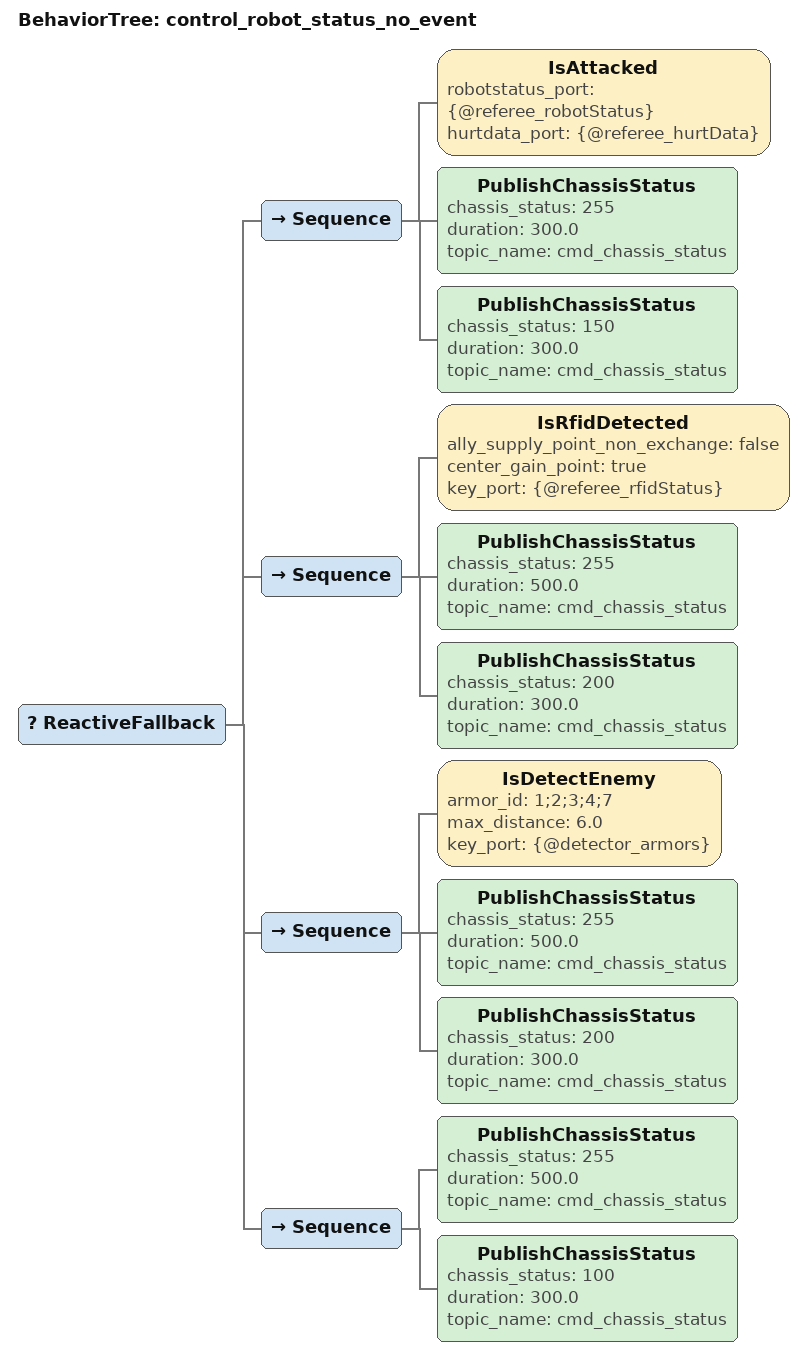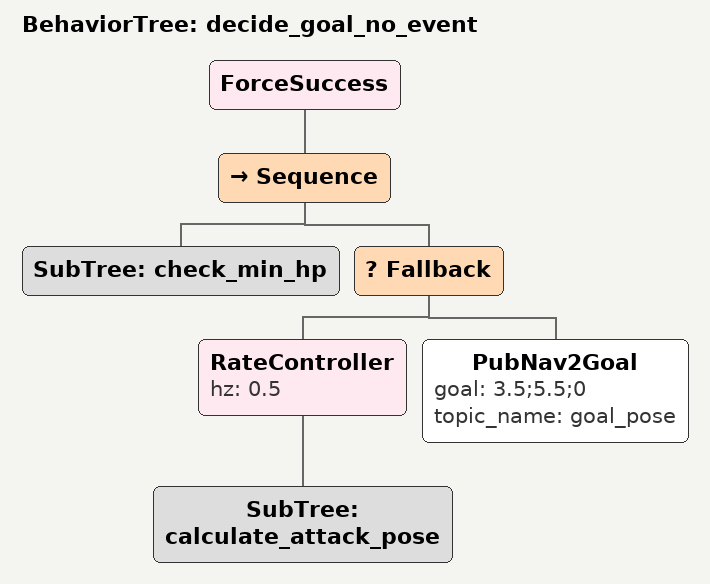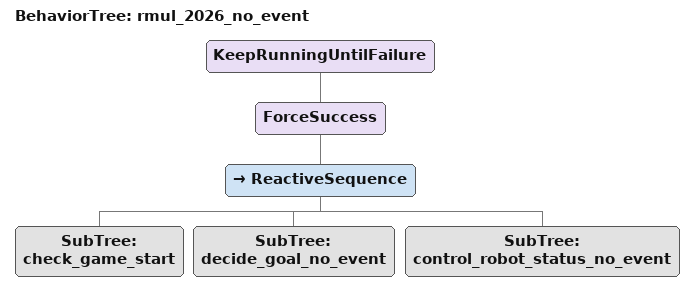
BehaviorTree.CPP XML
<?xml version="1.0" encoding="UTF-8"?>
<root BTCPP_format="4">

  <BehaviorTree ID="control_robot_status_no_event">
    <ReactiveFallback>
      <Sequence>
        <IsAttacked robotstatus_port="{@referee_robotStatus}"
                    hurtdata_port="{@referee_hurtData}"/>
        <PublishChassisStatus chassis_status="255"
                              duration="300.0"
                              topic_name="cmd_chassis_status"/>
        <PublishChassisStatus chassis_status="150"
                              duration="300.0"
                              topic_name="cmd_chassis_status"/>
      </Sequence>
      <Sequence>
        <IsRfidDetected ally_supply_point_non_exchange="false"
                        center_gain_point="true"
                        key_port="{@referee_rfidStatus}"/>
        <PublishChassisStatus chassis_status="255"
                              duration="500.0"
                              topic_name="cmd_chassis_status"/>
        <PublishChassisStatus chassis_status="200"
                              duration="300.0"
                              topic_name="cmd_chassis_status"/>
      </Sequence>
      <Sequence>
        <IsDetectEnemy armor_id="1;2;3;4;7"
                      max_distance="6.0"
                      key_port="{@detector_armors}"/>
        <PublishChassisStatus chassis_status="255"
                              duration="500.0"
                              topic_name="cmd_chassis_status"/>
        <PublishChassisStatus chassis_status="200"
                              duration="300.0"
                              topic_name="cmd_chassis_status"/>
      </Sequence>
      <Sequence>
        <PublishChassisStatus chassis_status="255"
                              duration="500.0"
                              topic_name="cmd_chassis_status"/>
        <PublishChassisStatus chassis_status="100"
                              duration="300.0"
                              topic_name="cmd_chassis_status"/>
      </Sequence>
    </ReactiveFallback>
  </BehaviorTree>

  <BehaviorTree ID="decide_goal_no_event">
    <ForceSuccess>
      <Sequence>
        <SubTree ID="check_min_hp"/>
        <Fallback>
          <RateController hz='0.5'>
            <SubTree ID="calculate_attack_pose"/>
          </RateController>
          <PubNav2Goal goal="3.5;5.5;0"
                        topic_name="goal_pose"/>
        </Fallback>
      </Sequence>
    </ForceSuccess>
  </BehaviorTree>

  <BehaviorTree ID="rmul_2026_no_event">
    <KeepRunningUntilFailure>
      <ForceSuccess>
        <ReactiveSequence>
          <SubTree ID="check_game_start"/>
          <SubTree ID="decide_goal_no_event"/>
          <SubTree ID="control_robot_status_no_event"/>
        </ReactiveSequence>
      </ForceSuccess>
    </KeepRunningUntilFailure>
  </BehaviorTree>

</root>
